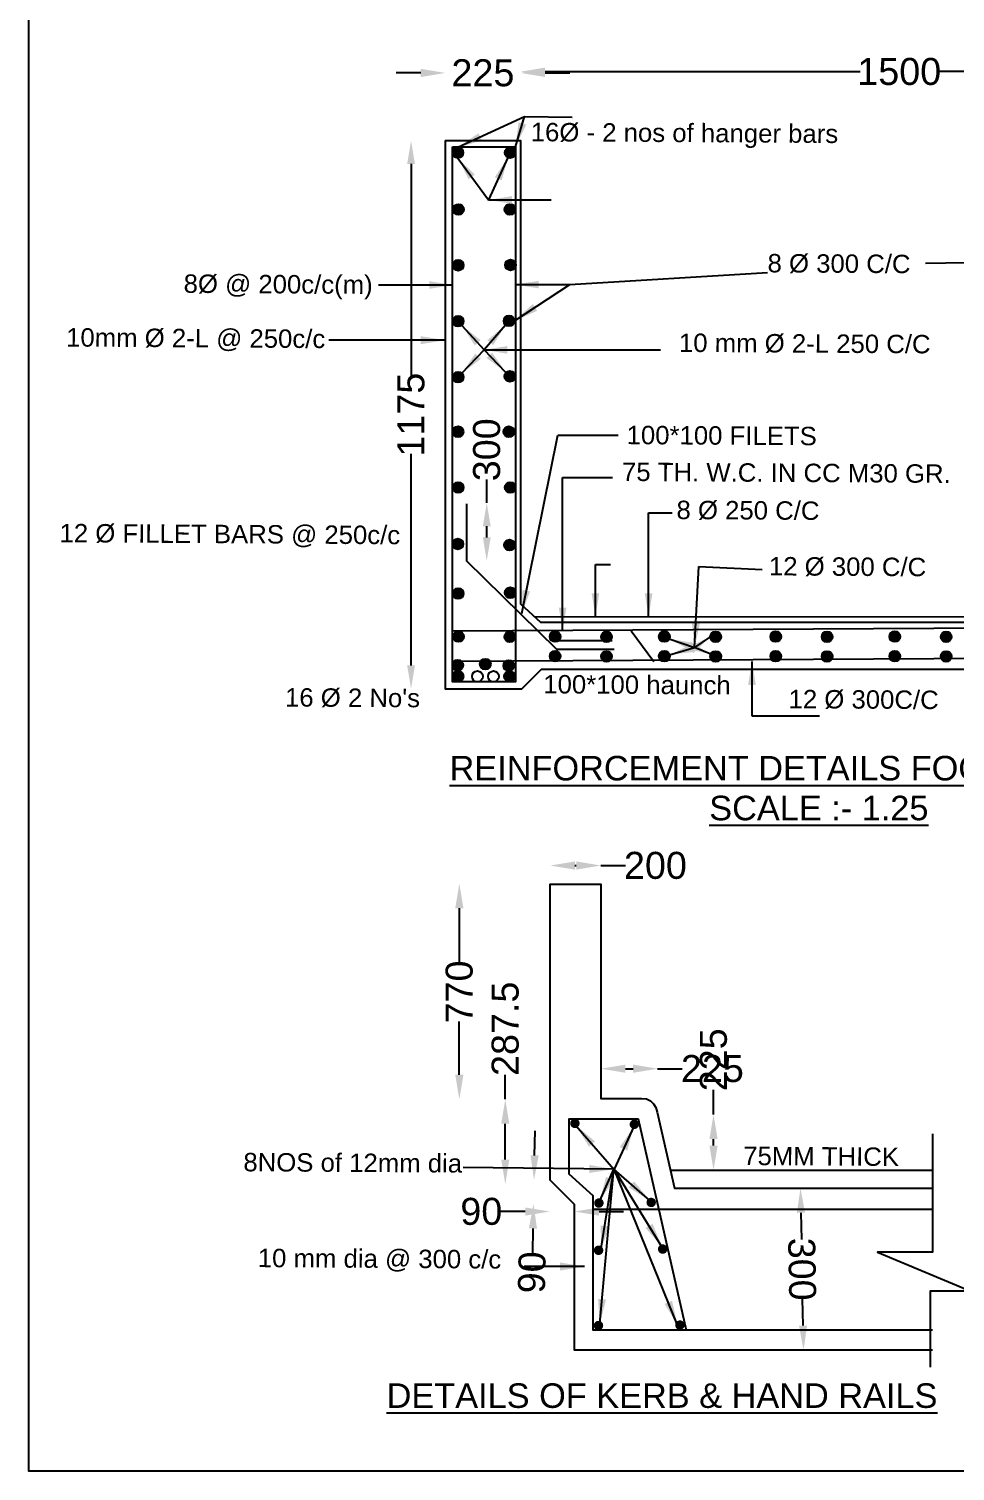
# Model space of a CAD drawing. Header units: millimetres. Extents: x 90526 to 106444, y 3945 to 14169.
# Drawn here: x 90539 to 94311, y 3945 to 9821 of the extents above; entities that cross this region are included whole.
import ezdxf

# ---------------------------------------------------------------- set-up
doc = ezdxf.new("R2010")
doc.units = ezdxf.units.MM
doc.header["$MEASUREMENT"] = 0
for name, color, linetype in [('DIMENSION', 7, 'Continuous'), ('DRAWING', 7, 'Continuous'), ('TEXT', 7, 'Continuous')]:
    doc.layers.add(name, color=color, linetype=linetype)
doc.styles.get("Standard").update_dxf_attribs({"font": 'arial.ttf'})
doc.dimstyles.get("Standard").update_dxf_attribs({"dimtxt": 110, "dimasz": 100, "dimexe": 0.18, "dimexo": 0.0625, "dimgap": 0.09, "dimtad": 0, "dimdec": 0, "dimzin": 0, "dimdsep": 46, "dimtxsty": 'Standard', "dimcen": 0.09, "dimse1": 1, "dimse2": 1, "dimadec": 0, "dimazin": 0, "dimtfac": 1, "dimtdec": 0, "dimtofl": 0, "dimtmove": 0, "dimatfit": 3, "dimfxl": 1, "dimtolj": 1, "dimtzin": 0, "dimarcsym": 0})

# ---------------------------------------------------------------- blocks, each defined once
blk = doc.blocks.new('*D24')
at = {"layer": 'Defpoints', "color": 0}
for p in [(92234.6, 9365.5), (92095.3, 7132.5), (92234.6, 7132.5)]:
    blk.add_point(p, dxfattribs=at)
at = {"layer": 'DRAWING', "color": 0, "lineweight": -2}
for p, q in [((92095.3, 9270.5), (92095.3, 8408.6)), ((92095.3, 7227.5), (92095.3, 8089.4))]:
    blk.add_line(p, q, dxfattribs=at)
at = {"layer": 'DRAWING', "color": 0}
for points in [[(92079.4, 9270.5), (92111.1, 9270.5), (92095.3, 9365.5)], [(92079.4, 7227.5), (92111.1, 7227.5), (92095.3, 7132.5)]]:
    blk.add_solid(points, dxfattribs=at)
at = {"layer": 'DRAWING', "color": 0, "insert": (92095.3, 8249), "char_height": 110, "attachment_point": 5, "rotation": 90}
blk.add_mtext('\\A1;1175', dxfattribs=at)
blk = doc.blocks.new('*D20')
at = {"layer": 'Defpoints', "color": 0}
for p in [(92392.5, 7889.7), (92403.6, 7889.7), (92394.9, 7653.7)]:
    blk.add_point(p, dxfattribs=at)
at = {"layer": 'DRAWING', "color": 0, "lineweight": -2}
for p, q in [((92403.6, 7889.7), (92403.6, 7984.7)), ((92403.6, 7748.7), (92403.6, 7794.7))]:
    blk.add_line(p, q, dxfattribs=at)
at = {"layer": 'DRAWING', "color": 0}
for points in [[(92387.8, 7794.7), (92419.5, 7794.7), (92403.6, 7889.7)], [(92387.8, 7748.7), (92419.5, 7748.7), (92403.6, 7653.7)]]:
    blk.add_solid(points, dxfattribs=at)
at = {"layer": 'DRAWING', "color": 0, "insert": (92403.6, 8106), "char_height": 110, "attachment_point": 5, "rotation": 90}
blk.add_mtext('\\A1;300', dxfattribs=at)
blk = doc.blocks.new('*D27')
at = {"layer": 'Defpoints', "color": 0}
for p in [(92541.5, 9646.6), (92541.5, 9365.5), (95582.6, 9388.4)]:
    blk.add_point(p, dxfattribs=at)
at = {"layer": 'DRAWING', "color": 0, "lineweight": -2}
for p, q in [((92641.5, 9646.6), (93924.7, 9646.6)), ((95482.6, 9646.6), (94242.6, 9646.6))]:
    blk.add_line(p, q, dxfattribs=at)
at = {"layer": 'DRAWING', "color": 0}
for points in [[(92641.5, 9663.2), (92641.5, 9629.9), (92541.5, 9646.6)], [(95482.6, 9663.2), (95482.6, 9629.9), (95582.6, 9646.6)]]:
    blk.add_solid(points, dxfattribs=at)
at = {"layer": 'DRAWING', "color": 0, "insert": (94083.6, 9646.6), "char_height": 110, "attachment_point": 5}
blk.add_mtext('\\A1;1500', dxfattribs=at)
blk = doc.blocks.new('*D23')
at = {"layer": 'Defpoints', "color": 0}
for p in [(92234.6, 9641.3), (92234.6, 9365.5), (92541.5, 9365.5)]:
    blk.add_point(p, dxfattribs=at)
at = {"layer": 'DRAWING', "color": 0, "lineweight": -2}
for p, q in [((92134.6, 9641.3), (92034.6, 9641.3)), ((92641.5, 9641.3), (92741.5, 9641.3))]:
    blk.add_line(p, q, dxfattribs=at)
at = {"layer": 'DRAWING', "color": 0}
for points in [[(92134.6, 9658), (92134.6, 9624.7), (92234.6, 9641.3)], [(92641.5, 9658), (92641.5, 9624.7), (92541.5, 9641.3)]]:
    blk.add_solid(points, dxfattribs=at)
at = {"layer": 'DRAWING', "color": 0, "insert": (92388, 9641.3), "char_height": 110, "attachment_point": 5}
blk.add_mtext('\\A1;225', dxfattribs=at)
blk = doc.blocks.new('*D39')
at = {"layer": 'Defpoints', "color": 0}
for p in [(93675.1, 5097.3), (93687.6, 4437.8), (93693.8, 4437.9)]:
    blk.add_point(p, dxfattribs=at)
at = {"layer": 'DIMENSION', "color": 0, "lineweight": -2}
for p, q in [((93683.2, 4997.4), (93685.3, 4889)), ((93691.9, 4537.9), (93689.9, 4646.3))]:
    blk.add_line(p, q, dxfattribs=at)
at = {"layer": 'DIMENSION', "color": 0}
for points in [[(93699.9, 4997.8), (93666.6, 4997.1), (93681.4, 5097.4)], [(93708.6, 4538.2), (93675.3, 4537.6), (93693.8, 4437.9)]]:
    blk.add_solid(points, dxfattribs=at)
at = {"layer": 'DIMENSION', "color": 0, "insert": (93687.6, 4767.7), "char_height": 110, "attachment_point": 5, "rotation": 271.08106}
blk.add_mtext('\\A1;300', dxfattribs=at)
blk = doc.blocks.new('*D40')
at = {"layer": 'Defpoints', "color": 0}
for p in [(92660.2, 5031.8), (92660.2, 5002.5), (92760.8, 5031.8)]:
    blk.add_point(p, dxfattribs=at)
at = {"layer": 'DIMENSION', "color": 0, "lineweight": -2}
for p, q in [((92560.2, 5002.5), (92460.2, 5002.5)), ((92860.8, 5002.5), (92960.8, 5002.5))]:
    blk.add_line(p, q, dxfattribs=at)
at = {"layer": 'DIMENSION', "color": 0}
for points in [[(92560.2, 5019.1), (92560.2, 4985.8), (92660.2, 5002.5)], [(92860.8, 5019.1), (92860.8, 4985.8), (92760.8, 5002.5)]]:
    blk.add_solid(points, dxfattribs=at)
at = {"layer": 'DIMENSION', "color": 0, "insert": (92381.5, 5002.5), "char_height": 110, "attachment_point": 5}
blk.add_mtext('\\A1;90', dxfattribs=at)
blk = doc.blocks.new('*D41')
at = {"layer": 'Defpoints', "color": 0}
for p in [(92662.4, 5129.7), (92594, 5033.3), (92660.2, 5031.8)]:
    blk.add_point(p, dxfattribs=at)
at = {"layer": 'DIMENSION', "color": 0, "lineweight": -2}
for p, q in [((92598.5, 5231.1), (92600.8, 5331.1)), ((92591.8, 4933.3), (92589.5, 4833.3))]:
    blk.add_line(p, q, dxfattribs=at)
at = {"layer": 'DIMENSION', "color": 0}
for points in [[(92581.8, 5231.5), (92615.2, 5230.8), (92596.2, 5131.2)], [(92575.1, 4933.7), (92608.4, 4932.9), (92594, 5033.3)]]:
    blk.add_solid(points, dxfattribs=at)
at = {"layer": 'DIMENSION', "color": 0, "insert": (92587.7, 4754.7), "char_height": 110, "attachment_point": 5, "rotation": 88.70183}
blk.add_mtext('\\A1;90', dxfattribs=at)
blk = doc.blocks.new('*D37')
at = {"layer": 'Defpoints', "color": 0}
for p in [(92463.5, 5460), (92479.1, 5460), (92463.5, 5114.1)]:
    blk.add_point(p, dxfattribs=at)
at = {"layer": 'DIMENSION', "color": 0, "lineweight": -2}
for p, q in [((92479.1, 5460), (92479.1, 5560)), ((92479.1, 5214.1), (92479.1, 5360))]:
    blk.add_line(p, q, dxfattribs=at)
at = {"layer": 'DIMENSION', "color": 0}
for points in [[(92462.4, 5360), (92495.7, 5360), (92479.1, 5460)], [(92462.4, 5214.1), (92495.7, 5214.1), (92479.1, 5114.1)]]:
    blk.add_solid(points, dxfattribs=at)
at = {"layer": 'DIMENSION', "color": 0, "insert": (92479.1, 5747), "char_height": 110, "attachment_point": 5, "rotation": 90}
blk.add_mtext('\\A1;287.5', dxfattribs=at)
blk = doc.blocks.new('*D42')
at = {"layer": 'Defpoints', "color": 0}
for p in [(92868.3, 5584.3), (93099.6, 5584.3), (93099.6, 5584.3)]:
    blk.add_point(p, dxfattribs=at)
at = {"layer": 'DIMENSION', "color": 0, "lineweight": -2}
for p, q in [((92968.3, 5584.3), (92999.6, 5584.3)), ((93099.6, 5584.3), (93199.6, 5584.3))]:
    blk.add_line(p, q, dxfattribs=at)
at = {"layer": 'DIMENSION', "color": 0}
for points in [[(92968.3, 5601), (92968.3, 5567.7), (92868.3, 5584.3)], [(92999.6, 5601), (92999.6, 5567.7), (93099.6, 5584.3)]]:
    blk.add_solid(points, dxfattribs=at)
at = {"layer": 'DIMENSION', "color": 0, "insert": (93322.6, 5584.3), "char_height": 110, "attachment_point": 5}
blk.add_mtext('\\A1;225', dxfattribs=at)
blk = doc.blocks.new('*D43')
at = {"layer": 'Defpoints', "color": 0}
for p in [(93327.3, 5397.8), (93329.2, 5397.8), (93329.2, 5170.9)]:
    blk.add_point(p, dxfattribs=at)
at = {"layer": 'DIMENSION', "color": 0, "lineweight": -2}
for p, q in [((93327.3, 5397.8), (93327.3, 5497.8)), ((93327.3, 5270.9), (93327.3, 5297.8))]:
    blk.add_line(p, q, dxfattribs=at)
at = {"layer": 'DIMENSION', "color": 0}
for points in [[(93310.6, 5297.8), (93343.9, 5297.8), (93327.3, 5397.8)], [(93310.6, 5270.9), (93343.9, 5270.9), (93327.3, 5170.9)]]:
    blk.add_solid(points, dxfattribs=at)
at = {"layer": 'DIMENSION', "color": 0, "insert": (93327.3, 5620.7), "char_height": 110, "attachment_point": 5, "rotation": 90}
blk.add_mtext('\\A1;225', dxfattribs=at)
blk = doc.blocks.new('*D38')
at = {"layer": 'Defpoints', "color": 0}
for p in [(92291.9, 6337.9), (92479.1, 6337.9), (92479.1, 5460)]:
    blk.add_point(p, dxfattribs=at)
at = {"layer": 'DIMENSION', "color": 0, "lineweight": -2}
for p, q in [((92291.9, 6237.9), (92291.9, 6018.1)), ((92291.9, 5560), (92291.9, 5776.2))]:
    blk.add_line(p, q, dxfattribs=at)
at = {"layer": 'DIMENSION', "color": 0}
for points in [[(92275.2, 6237.9), (92308.6, 6237.9), (92291.9, 6337.9)], [(92275.2, 5560), (92308.6, 5560), (92291.9, 5460)]]:
    blk.add_solid(points, dxfattribs=at)
at = {"layer": 'DIMENSION', "color": 0, "insert": (92291.9, 5897.1), "char_height": 110, "attachment_point": 5, "rotation": 90}
blk.add_mtext('\\A1;770', dxfattribs=at)
blk = doc.blocks.new('*D44')
at = {"layer": 'Defpoints', "color": 0}
for p in [(92868.3, 6412.1), (92662.4, 6336.7), (92868.3, 6336.7)]:
    blk.add_point(p, dxfattribs=at)
at = {"layer": 'DIMENSION', "color": 0, "lineweight": -2}
for p, q in [((92762.4, 6412.1), (92768.3, 6412.1)), ((92868.3, 6412.1), (92968.3, 6412.1))]:
    blk.add_line(p, q, dxfattribs=at)
at = {"layer": 'DIMENSION', "color": 0}
for points in [[(92762.4, 6428.8), (92762.4, 6395.4), (92662.4, 6412.1)], [(92768.3, 6428.8), (92768.3, 6395.4), (92868.3, 6412.1)]]:
    blk.add_solid(points, dxfattribs=at)
at = {"layer": 'DIMENSION', "color": 0, "insert": (93090.6, 6412.1), "char_height": 110, "attachment_point": 5}
blk.add_mtext('\\A1;200', dxfattribs=at)

msp = doc.modelspace()

# ---------------------------------------------------------------- hatches: boundary and pattern name
at = {"layer": 'DRAWING'}
h = msp.add_hatch(color=256, dxfattribs=at)
h.paths.add_polyline_path([(92308.2, 9316.5, 0.183648), (92302.7, 9331.1), (92269.8, 9331.1, 0.106401), (92265.2, 9323.1), (92265.2, 9310, 0.85914)])
h.paths.add_polyline_path([(92269.8, 9331.1), (92302.7, 9331.1, 0.449154)])
h = msp.add_hatch(color=256, dxfattribs=at)
h.paths.add_polyline_path([(92521, 9316.5, 0.183648), (92515.5, 9331.1), (92482.6, 9331.1, 0.106401), (92478, 9323.1), (92478, 9310, 0.85914)])
h.paths.add_polyline_path([(92482.6, 9331.1), (92515.5, 9331.1, 0.449154)])
h = msp.add_hatch(color=256, dxfattribs=at)
h.paths.add_polyline_path([(92310.4, 9085.1, 0.183648), (92304.9, 9099.7), (92272, 9099.7, 0.106401), (92267.4, 9091.7), (92267.4, 9078.6, 0.85914)])
h.paths.add_polyline_path([(92272, 9099.7), (92304.9, 9099.7, 0.449154)])
h = msp.add_hatch(color=256, dxfattribs=at)
h.paths.add_polyline_path([(92519.9, 9085.1, 0.183648), (92514.3, 9099.7), (92481.4, 9099.7, 0.106401), (92476.9, 9091.7), (92476.9, 9078.6, 0.85914)])
h.paths.add_polyline_path([(92481.4, 9099.7), (92514.3, 9099.7, 0.449154)])
h = msp.add_hatch(color=256, dxfattribs=at)
h.paths.add_polyline_path([(92309.3, 8857.7, 0.183648), (92303.8, 8872.3), (92270.9, 8872.3, 0.106401), (92266.3, 8864.2), (92266.3, 8851.1, 0.85914)])
h.paths.add_polyline_path([(92270.9, 8872.3), (92303.8, 8872.3, 0.449154)])
h = msp.add_hatch(color=256, dxfattribs=at)
h.paths.add_polyline_path([(92522.1, 8858.8, 0.183648), (92516.6, 8873.4), (92483.7, 8873.4, 0.106401), (92479.1, 8865.4), (92479.1, 8852.2, 0.85914)])
h.paths.add_polyline_path([(92483.7, 8873.4), (92516.6, 8873.4, 0.449154)])
h = msp.add_hatch(color=256, dxfattribs=at)
h.paths.add_polyline_path([(92309.3, 8629.9, 0.183648), (92303.8, 8644.5), (92270.9, 8644.5, 0.106401), (92266.3, 8636.5), (92266.3, 8623.3, 0.85914)])
h.paths.add_polyline_path([(92270.9, 8644.5), (92303.8, 8644.5, 0.449154)])
h = msp.add_hatch(color=256, dxfattribs=at)
h.paths.add_polyline_path([(92516.6, 8631, 0.183648), (92511, 8645.6), (92478.1, 8645.6, 0.106401), (92473.6, 8637.6), (92473.6, 8624.4, 0.85914)])
h.paths.add_polyline_path([(92478.1, 8645.6), (92511, 8645.6, 0.449154)])
h = msp.add_hatch(color=256, dxfattribs=at)
h.paths.add_polyline_path([(92309.3, 8401.8, 0.183648), (92303.8, 8416.5), (92270.9, 8416.5, 0.106401), (92266.3, 8408.4), (92266.3, 8395.3, 0.85914)])
h.paths.add_polyline_path([(92270.9, 8416.5), (92303.8, 8416.5, 0.449154)])
h = msp.add_hatch(color=256, dxfattribs=at)
h.paths.add_polyline_path([(92519.9, 8405.2, 0.183648), (92514.3, 8419.8), (92481.4, 8419.8, 0.106401), (92476.9, 8411.7), (92476.9, 8398.6, 0.85914)])
h.paths.add_polyline_path([(92481.4, 8419.8), (92514.3, 8419.8, 0.449154)])
h = msp.add_hatch(color=256, dxfattribs=at)
h.paths.add_polyline_path([(92308.6, 8179.7, 0.183648), (92303, 8194.3), (92270.1, 8194.3, 0.106401), (92265.6, 8186.2), (92265.6, 8173.1, 0.85914)])
h.paths.add_polyline_path([(92270.1, 8194.3), (92303, 8194.3, 0.449154)])
h = msp.add_hatch(color=256, dxfattribs=at)
h.paths.add_polyline_path([(92515.7, 8179.7, 0.183648), (92510.2, 8194.3), (92477.3, 8194.3, 0.106401), (92472.7, 8186.2), (92472.7, 8173.1, 0.85914)])
h.paths.add_polyline_path([(92477.3, 8194.3), (92510.2, 8194.3, 0.449154)])
h = msp.add_hatch(color=256, dxfattribs=at)
h.paths.add_polyline_path([(92309.3, 7952.3, 0.183648), (92303.7, 7966.9), (92270.8, 7966.9, 0.106401), (92266.3, 7958.8), (92266.3, 7945.7, 0.85914)])
h.paths.add_polyline_path([(92270.8, 7966.9), (92303.7, 7966.9, 0.449154)])
h = msp.add_hatch(color=256, dxfattribs=at)
h.paths.add_polyline_path([(92521.3, 7952.3, 0.183648), (92515.7, 7966.9), (92482.8, 7966.9, 0.106401), (92478.3, 7958.8), (92478.3, 7945.7, 0.85914)])
h.paths.add_polyline_path([(92482.8, 7966.9), (92515.7, 7966.9, 0.449154)])
h = msp.add_hatch(color=256, dxfattribs=at)
h.paths.add_polyline_path([(92307.9, 7722.1, 0.183648), (92302.4, 7736.7), (92269.5, 7736.7, 0.106401), (92264.9, 7728.6), (92264.9, 7715.5, 0.85914)])
h.paths.add_polyline_path([(92269.5, 7736.7), (92302.4, 7736.7, 0.449154)])
h = msp.add_hatch(color=256, dxfattribs=at)
h.paths.add_polyline_path([(92518.5, 7717.9, 0.183648), (92512.9, 7732.5), (92480, 7732.5, 0.106401), (92475.5, 7724.4), (92475.5, 7711.3, 0.85914)])
h.paths.add_polyline_path([(92480, 7732.5), (92512.9, 7732.5, 0.449154)])
h = msp.add_hatch(color=256, dxfattribs=at)
h.paths.add_polyline_path([(92309.3, 7520.3, 0.183648), (92303.8, 7534.9), (92270.9, 7534.9, 0.106401), (92266.3, 7526.9), (92266.3, 7513.7, 0.85914)])
h.paths.add_polyline_path([(92270.9, 7534.9), (92303.8, 7534.9, 0.449154)])
h = msp.add_hatch(color=256, dxfattribs=at)
h.paths.add_polyline_path([(92521.3, 7523.7, 0.183648), (92515.7, 7538.4), (92482.8, 7538.4, 0.106401), (92478.3, 7530.3), (92478.3, 7517.2, 0.85914)])
h.paths.add_polyline_path([(92482.8, 7538.4), (92515.7, 7538.4, 0.449154)])
h = msp.add_hatch(color=256, dxfattribs=at)
h.paths.add_polyline_path([(92310.5, 7345, 0.183648), (92304.9, 7359.6), (92272.1, 7359.6, 0.106401), (92267.5, 7351.5), (92267.5, 7338.4, 0.85914)])
h.paths.add_polyline_path([(92272.1, 7359.6), (92304.9, 7359.6, 0.449154)])
h = msp.add_hatch(color=256, dxfattribs=at)
h.paths.add_polyline_path([(92519.6, 7344.1, 0.183648), (92514.1, 7358.7), (92481.2, 7358.7, 0.106401), (92476.6, 7350.6), (92476.6, 7337.5, 0.85914)])
h.paths.add_polyline_path([(92481.2, 7358.7), (92514.1, 7358.7, 0.449154)])
h = msp.add_hatch(color=256, dxfattribs=at)
h.paths.add_polyline_path([(92704.2, 7345, 0.183648), (92698.6, 7359.6), (92665.7, 7359.6, 0.106401), (92661.2, 7351.5), (92661.2, 7338.4, 0.85914)])
h.paths.add_polyline_path([(92665.7, 7359.6), (92698.6, 7359.6, 0.449154)])
h = msp.add_hatch(color=256, dxfattribs=at)
h.paths.add_polyline_path([(92913.3, 7344.1, 0.183648), (92907.7, 7358.7), (92874.8, 7358.7, 0.106401), (92870.3, 7350.6), (92870.3, 7337.5, 0.85914)])
h.paths.add_polyline_path([(92874.8, 7358.7), (92907.7, 7358.7, 0.449154)])
h = msp.add_hatch(color=256, dxfattribs=at)
h.paths.add_polyline_path([(93149.1, 7345, 0.183648), (93143.5, 7359.6), (93110.6, 7359.6, 0.106401), (93106.1, 7351.5), (93106.1, 7338.4, 0.85914)])
h.paths.add_polyline_path([(93110.6, 7359.6), (93143.5, 7359.6, 0.449154)])
h = msp.add_hatch(color=256, dxfattribs=at)
h.paths.add_polyline_path([(93358.2, 7344.1, 0.183648), (93352.6, 7358.7), (93319.7, 7358.7, 0.106401), (93315.2, 7350.6), (93315.2, 7337.5, 0.85914)])
h.paths.add_polyline_path([(93319.7, 7358.7), (93352.6, 7358.7, 0.449154)])
h = msp.add_hatch(color=256, dxfattribs=at)
h.paths.add_polyline_path([(93602.7, 7345, 0.183648), (93597.1, 7359.6), (93564.2, 7359.6, 0.106401), (93559.7, 7351.5), (93559.7, 7338.4, 0.85914)])
h.paths.add_polyline_path([(93564.2, 7359.6), (93597.1, 7359.6, 0.449154)])
h = msp.add_hatch(color=256, dxfattribs=at)
h.paths.add_polyline_path([(93811.8, 7344.1, 0.183648), (93806.2, 7358.7), (93773.3, 7358.7, 0.106401), (93768.8, 7350.6), (93768.8, 7337.5, 0.85914)])
h.paths.add_polyline_path([(93773.3, 7358.7), (93806.2, 7358.7, 0.449154)])
h = msp.add_hatch(color=256, dxfattribs=at)
h.paths.add_polyline_path([(94087.6, 7345, 0.183648), (94082, 7359.6), (94049.1, 7359.6, 0.106401), (94044.5, 7351.5), (94044.5, 7338.4, 0.85914)])
h.paths.add_polyline_path([(94049.1, 7359.6), (94082, 7359.6, 0.449154)])
h = msp.add_hatch(color=256, dxfattribs=at)
h.paths.add_polyline_path([(94296.7, 7344.1, 0.183648), (94291.1, 7358.7), (94258.2, 7358.7, 0.106401), (94253.7, 7350.6), (94253.7, 7337.5, 0.85914)])
h.paths.add_polyline_path([(94258.2, 7358.7), (94291.1, 7358.7, 0.449154)])
h = msp.add_hatch(color=256, dxfattribs=at)
h.paths.add_polyline_path([(92704.2, 7265, 0.183648), (92698.6, 7279.7), (92665.7, 7279.7, 0.106401), (92661.2, 7271.6), (92661.2, 7258.5, 0.85914)])
h.paths.add_polyline_path([(92665.7, 7279.7), (92698.6, 7279.7, 0.449154)])
h = msp.add_hatch(color=256, dxfattribs=at)
h.paths.add_polyline_path([(93149.1, 7265, 0.183648), (93143.5, 7279.7), (93110.6, 7279.7, 0.106401), (93106.1, 7271.6), (93106.1, 7258.5, 0.85914)])
h.paths.add_polyline_path([(93110.6, 7279.7), (93143.5, 7279.7, 0.449154)])
h = msp.add_hatch(color=256, dxfattribs=at)
h.paths.add_polyline_path([(93602.7, 7265, 0.183648), (93597.1, 7279.7), (93564.2, 7279.7, 0.106401), (93559.7, 7271.6), (93559.7, 7258.5, 0.85914)])
h.paths.add_polyline_path([(93564.2, 7279.7), (93597.1, 7279.7, 0.449154)])
h = msp.add_hatch(color=256, dxfattribs=at)
h.paths.add_polyline_path([(94087.6, 7265, 0.183648), (94082, 7279.7), (94049.1, 7279.7, 0.106401), (94044.5, 7271.6), (94044.5, 7258.5, 0.85914)])
h.paths.add_polyline_path([(94049.1, 7279.7), (94082, 7279.7, 0.449154)])
h = msp.add_hatch(color=256, dxfattribs=at)
h.paths.add_polyline_path([(92264.5, 7221.9, 0.85914), (92307.5, 7228.4, 0.186928), (92301.7, 7243.3), (92269, 7243.1, 0.106793), (92264.5, 7235)])
h.paths.add_polyline_path([(92301.7, 7243.3, 0.444884), (92269, 7243.1)])
h = msp.add_hatch(color=256, dxfattribs=at)
h.paths.add_polyline_path([(92416.9, 7243.9, 0.576652), (92378.8, 7243.7)])
h.paths.add_polyline_path([(92378.8, 7243.7, 0.130503), (92375.9, 7232.8, 1), (92419.9, 7232.8, 0.133335), (92416.9, 7243.9)])
for points in [[(92493.3, 7204.6, -0.034559), (92496.4, 7204.8, 0.374296), (92515.3, 7226.6, 0.23987), (92506.3, 7244.4), (92480.2, 7244.2, 0.236928), (92471.3, 7226.6, 0.414214)], [(92506.3, 7244.4, 0.328437), (92480.2, 7244.2)], [(92308.5, 7182.8, 1), (92264.5, 7182.8, 0.374296), (92283.4, 7161), (92289.5, 7161, 0.374296)], [(92474.4, 7182.8, 0.374296), (92493.3, 7161), (92499.4, 7161, 0.374296), (92518.4, 7182.8, 0.414214), (92496.4, 7204.8, -0.034559), (92493.3, 7204.6, 0.374296)]]:
    msp.add_hatch(color=256, dxfattribs=at).paths.add_polyline_path(points)
h = msp.add_hatch(color=256, dxfattribs=at)
h.paths.add_polyline_path([(92913.3, 7264.2, 0.183648), (92907.7, 7278.8), (92874.8, 7278.8, 0.106401), (92870.3, 7270.7), (92870.3, 7257.6, 0.85914)])
h.paths.add_polyline_path([(92874.8, 7278.8), (92907.7, 7278.8, 0.449154)])
h = msp.add_hatch(color=256, dxfattribs=at)
h.paths.add_polyline_path([(93358.2, 7264.2, 0.183648), (93352.6, 7278.8), (93319.7, 7278.8, 0.106401), (93315.2, 7270.7), (93315.2, 7257.6, 0.85914)])
h.paths.add_polyline_path([(93319.7, 7278.8), (93352.6, 7278.8, 0.449154)])
h = msp.add_hatch(color=256, dxfattribs=at)
h.paths.add_polyline_path([(93811.8, 7264.2, 0.183648), (93806.2, 7278.8), (93773.3, 7278.8, 0.106401), (93768.8, 7270.7), (93768.8, 7257.6, 0.85914)])
h.paths.add_polyline_path([(93773.3, 7278.8), (93806.2, 7278.8, 0.449154)])
h = msp.add_hatch(color=256, dxfattribs=at)
h.paths.add_polyline_path([(94296.7, 7264.2, 0.183648), (94291.1, 7278.8), (94258.2, 7278.8, 0.106401), (94253.7, 7270.7), (94253.7, 7257.6, 0.85914)])
h.paths.add_polyline_path([(94258.2, 7278.8), (94291.1, 7278.8, 0.449154)])

# ---------------------------------------------------------------- linework, layer by layer
for points in [[(92234.6, 9365.5), (92541.5, 9365.5), (92541.5, 7477.9), (92622.1, 7403.6), (95505.4, 7403.6)], [(92234.6, 9365.5), (92234.6, 7132.5), (92546.6, 7132.5), (92626.5, 7212.2), (95510.3, 7212.2)], [(95181.1, 8880.9), (94190.5, 8864.6)], [(92741.4, 8779.1), (93547.1, 8828.9)], [(92689.6, 8513.1), (93111.2, 8513.1)], [(92321.7, 7885.3), (92321.7, 7653.7), (92687.3, 7293.1), (92922, 7293.1)], [(92596.8, 7426.9), (95532.5, 7425.8)], [(92991.3, 7367.9), (93084.2, 7243)], [(92685.7, 7329.2), (92914.8, 7329.2)], [(93483.9, 7022.6), (93759.2, 7022.6)], [(94218.8, 4437.8), (92760.8, 4437.8), (92760.8, 5031.8), (92662.4, 5129.7), (92662.4, 6336.7), (92868.3, 6336.7), (92868.3, 5462.5), (93034.4, 5462.5), (93054.6, 5461.8), (93070.2, 5453.1), (93082.1, 5440.6), (93092.7, 5426.8), (93097.7, 5407.4), (93168.6, 5097.3), (94216.8, 5097.3)], [(94218.8, 4518.9), (92836.8, 4518.9), (92836.8, 5066.5), (92739.5, 5155.4), (92739.5, 5380.7), (93020.9, 5380.7), (93215.4, 4518.9)], [(93151.8, 5170.9), (94216.8, 5170.9)], [(92836.8, 5012.8), (94216.8, 5012.8)]]:
    msp.add_lwpolyline(points, dxfattribs=at)
for points in [[(92264.5, 9340.2), (92520.1, 9340.2), (92520.1, 7161), (92264.5, 7161)], [(92264.5, 7367.9), (95939.4, 7388.3), (95939.4, 7263.5), (92264.5, 7243)]]:
    msp.add_lwpolyline(points, close=True, dxfattribs=at)
at = {"layer": 'DRAWING', "const_width": 19.2}
for points in [[(92753.2, 5361.7, 1), (92772.3, 5361.7, 1)], [(92995.3, 5357.9, 1), (93014.4, 5357.9, 1)], [(92850.8, 5037, 1), (92870, 5037, 1)], [(93063.8, 5039.5, 1), (93082.9, 5039.5, 1)], [(92849.5, 4844.6, 1), (92868.7, 4844.6, 1)], [(93110.6, 4849.6, 1), (93129.8, 4849.6, 1)], [(92849, 4537.9, 1), (92868.2, 4537.9, 1)], [(93180.8, 4539.9, 1), (93199.9, 4539.9, 1)]]:
    msp.add_lwpolyline(points, format="xyb", close=True, dxfattribs=at)
at = {"layer": 'DRAWING'}
for centre in [(92286.2, 9316.5), (92499, 9316.5), (92288.4, 9085.1), (92497.9, 9085.1), (92287.3, 8857.7), (92500.1, 8858.8), (92287.3, 8629.9), (92494.6, 8631), (92287.3, 8401.8), (92497.9, 8405.2), (92286.6, 8179.7), (92493.7, 8179.7), (92287.3, 7952.3), (92499.3, 7952.3), (92285.9, 7722.1), (92496.5, 7717.9), (92287.3, 7520.3), (92499.3, 7523.7), (92288.5, 7345), (92497.6, 7344.1), (92682.2, 7345), (92891.3, 7344.1), (93127.1, 7345), (93336.2, 7344.1), (93580.7, 7345), (93789.8, 7344.1), (94065.6, 7345), (94274.7, 7344.1), (92682.2, 7265), (93127.1, 7265), (93580.7, 7265), (94065.6, 7265), (92285.5, 7228.4), (92397.9, 7232.8), (92493.3, 7226.6), (92891.3, 7264.2), (93336.2, 7264.2), (93789.8, 7264.2), (94274.7, 7264.2), (92286.5, 7182.8), (92365.6, 7182.8), (92431, 7182.8), (92496.4, 7182.8)]:
    msp.add_circle(centre, 22, dxfattribs=at)
at = {"layer": 'TEXT'}
msp.add_lwpolyline([(90538.7, 14169.2), (106444.1, 14169.2), (106444.1, 3944.7), (90538.7, 3944.7)], close=True, dxfattribs=at)
msp.add_lwpolyline([(94219.1, 5319.6), (94219.1, 4837.1), (93995.1, 4837.1), (94375.1, 4678.7), (94209, 4678.7), (94209, 4368.5)], dxfattribs=at)

# ---------------------------------------------------------------- texts
at = {"layer": 'DRAWING'}
for s, height, p in [('16Ø - 2 nos of hanger bars', 75.002, (92582.6, 9363.3)), ('8 Ø 300 C/C', 75.002, (93547.1, 8828.9)), ('8Ø @ 200c/c(m)', 75.002, (91168.9, 8745.6)), ('10mm Ø 2-L @ 250c/c ', 75.002, (90690.2, 8526.7)), ('10 mm Ø 2-L 250 C/C', 75.002, (93186.3, 8504.9)), ('100*100 FILETS', 75.002, (92973.1, 8129)), ('75 TH. W.C. IN CC M30 GR.', 75.002, (92954.3, 7979)), ('8 Ø 250 C/C', 75.002, (93176.2, 7823.7)), ('12 Ø FILLET BARS @ 250c/c ', 75.002, (90663.4, 7729.4)), ('12 Ø 300 C/C', 75.002, (93552.7, 7594.4)), ('100*100 haunch', 75.002, (92633.7, 7113.7)), ("16 Ø 2 No's", 75.002, (91581.8, 7060.1)), ('12 Ø 300C/C', 75.002, (93632.7, 7053.2)), ('8NOS of 12mm dia ', 75.002, (91412.2, 5166.5)), ('75MM THICK', 75, (93448, 5191.8)), ('10 mm dia @ 300 c/c', 75.002, (91470.9, 4776))]:
    msp.add_text(s, height=height, rotation=359.65712, dxfattribs=at).set_placement(p)
at = {"layer": 'TEXT'}
for s, p in [('%%UREINFORCEMENT DETAILS FOOT BRIDGE SLAB', (92252.2, 6758.9)), ('%%USCALE :- 1.25', (93309.8, 6596.5)), ('%%UDETAILS OF KERB & HAND RAILS', (91995.9, 4202.5))]:
    msp.add_text(s, height=100, dxfattribs=at).set_placement(p)

# ---------------------------------------------------------------- dimensions: what is measured, and where the dimension line sits
at = {"layer": 'DIMENSION'}
for p1, p2, distance, text, picture, middle in [((92662.4, 6336.7), (92868.3, 6336.7), 75.4, '200', '*D44', (93090.6, 6412.1)), ((92463.5, 5114.1), (92463.5, 5460), -15.6, '287.5', '*D37', (92479.1, 5747)), ((93329.2, 5170.9), (93329.2, 5397.8), 1.9, '225', '*D43', (93327.3, 5620.7)), ((92868.3, 5584.3), (93099.6, 5584.3), 0, '225', '*D42', (93322.6, 5584.3)), ((92662.4, 5129.7), (92660.2, 5031.8), -66.2, '90', '*D41', (92587.7, 4754.7)), ((92760.8, 5031.8), (92660.2, 5031.8), 29.3, '90', '*D40', (92381.5, 5002.5)), ((93675.1, 5097.3), (93687.6, 4437.8), 6.2, '300', '*D39', (93687.6, 4767.7))]:
    dim = msp.add_aligned_dim(p1=p1, p2=p2, distance=distance, text=text, dimstyle='Standard', dxfattribs=at)
    dim.commit()
    dim.dimension.update_dxf_attribs({"geometry": picture, "text_midpoint": middle})
dim = msp.add_linear_dim(base=(92291.9, 6337.9), p1=(92479.1, 5460), p2=(92479.1, 6337.9), angle=90, text='770', dimstyle='Standard', dxfattribs=at)
dim.commit()
dim.dimension.update_dxf_attribs({"geometry": '*D38', "text_midpoint": (92291.9, 5897.1), "dimtype": 161})
at = {"layer": 'DRAWING'}
dim = msp.add_linear_dim(base=(92234.6, 9641.3), p1=(92541.5, 9365.5), p2=(92234.6, 9365.5), text='225', dimstyle='Standard', dxfattribs=at)
dim.commit()
dim.dimension.update_dxf_attribs({"geometry": '*D23', "text_midpoint": (92388, 9641.3)})
dim = msp.add_linear_dim(base=(92541.5, 9646.6), p1=(95582.6, 9388.4), p2=(92541.5, 9365.5), text='1500', dimstyle='Standard', dxfattribs=at)
dim.commit()
dim.dimension.update_dxf_attribs({"geometry": '*D27', "text_midpoint": (94083.6, 9646.6), "dimtype": 160})
for base, p1, p2, text, picture, middle in [((92095.3, 7132.5), (92234.6, 9365.5), (92234.6, 7132.5), '1175', '*D24', (92095.3, 8249)), ((92403.6, 7889.7), (92394.9, 7653.7), (92392.5, 7889.7), '300', '*D20', (92403.6, 8106))]:
    dim = msp.add_linear_dim(base=base, p1=p1, p2=p2, angle=90, text=text, dimstyle='Standard', override={"dimasz": 95, "dimfxl": 2000, "dimarcsym": 1}, dxfattribs=at)
    dim.commit()
    dim.dimension.update_dxf_attribs({"geometry": picture, "text_midpoint": middle})

# ---------------------------------------------------------------- leaders
for points, override in [([(92286.2, 9338.5), (92558, 9464.4)], {"dimgap": 0.09, "dimtad": 0}), ([(92520.1, 9340.2), (92558, 9464.4), (92751.4, 9461.5)], {"dimgap": 0.09, "dimtad": 0}), ([(92286.2, 9294.5), (92410.9, 9123.8)], {"dimasz": 95, "dimgap": 0.09, "dimtad": 0, "dimfxl": 2000, "dimarcsym": 1}), ([(92489.9, 9296.5), (92410.9, 9123.8)], {"dimasz": 95, "dimgap": 0.09, "dimtad": 0, "dimfxl": 2000, "dimarcsym": 1}), ([(92410.9, 9123.8), (92666.1, 9123.8)], {"dimasz": 95, "dimgap": 0.09, "dimtad": 0, "dimfxl": 2000, "dimarcsym": 1}), ([(92264.5, 8777.3), (91963.4, 8777.3)], {"dimasz": 95, "dimgap": 0.09, "dimtad": 0, "dimfxl": 2000, "dimarcsym": 1}), ([(92516.6, 8631), (92741.4, 8779.1)], {"dimgap": 0.09, "dimtad": 0}), ([(92520.1, 8779.1), (92741.4, 8779.1)], {"dimasz": 95, "dimgap": 0.09, "dimtad": 0, "dimfxl": 2000, "dimarcsym": 1}), ([(92302.7, 8612.1), (92392.7, 8513.1)], {"dimasz": 95, "dimgap": 0.09, "dimtad": 0, "dimfxl": 2000, "dimarcsym": 1}), ([(92480.2, 8614.4), (92392.7, 8513.1)], {"dimasz": 95, "dimgap": 0.09, "dimtad": 0, "dimfxl": 2000, "dimarcsym": 1}), ([(92234.6, 8552.5), (91760.1, 8552.5)], {"dimgap": 0.09, "dimtad": 0}), ([(92392.7, 8513.1), (92689.6, 8513.1)], {"dimasz": 95, "dimgap": 0.09, "dimtad": 0, "dimfxl": 2000, "dimarcsym": 1}), ([(92302.5, 8417.8), (92392.7, 8513.1)], {"dimasz": 95, "dimgap": 0.09, "dimtad": 0, "dimfxl": 2000, "dimarcsym": 1}), ([(92480.4, 8422.5), (92392.7, 8513.1)], {"dimasz": 95, "dimgap": 0.09, "dimtad": 0, "dimfxl": 2000, "dimarcsym": 1}), ([(92546, 7438.9), (92692.6, 8165.3), (92938.6, 8165.3)], {"dimasz": 95, "dimgap": 0.09, "dimtad": 0, "dimfxl": 2000, "dimarcsym": 1}), ([(92712.6, 7367.9), (92712.6, 7993.2), (92915.5, 7993.2)], {"dimasz": 95, "dimgap": 0.09, "dimtad": 0, "dimfxl": 2000, "dimarcsym": 1}), ([(93062.8, 7426.7), (93062.8, 7849.2), (93159.4, 7849.2)], {"dimasz": 95, "dimgap": 0.09, "dimtad": 0, "dimfxl": 2000, "dimarcsym": 1}), ([(92846.3, 7426.8), (92846.3, 7639.3), (92907.4, 7639.3)], {"dimasz": 95, "dimgap": 0.09, "dimtad": 0, "dimfxl": 2000, "dimarcsym": 1}), ([(93250.2, 7300.2), (93267.8, 7631), (93525.5, 7618.9)], {"dimgap": 0.09, "dimtad": 0}), ([(93147, 7335.7), (93250.2, 7300.2)], {"dimasz": 95, "dimgap": 0.09, "dimtad": 0, "dimfxl": 2000, "dimarcsym": 1}), ([(93148.2, 7271.1), (93250.2, 7300.2)], {"dimasz": 95, "dimgap": 0.09, "dimtad": 0, "dimfxl": 2000, "dimarcsym": 1}), ([(93315.9, 7272.7), (93250.2, 7300.2)], {"dimasz": 95, "dimgap": 0.09, "dimtad": 0, "dimfxl": 2000, "dimarcsym": 1}), ([(93314.2, 7344.1), (93250.2, 7300.2)], {"dimasz": 95, "dimgap": 0.09, "dimtad": 0, "dimfxl": 2000, "dimarcsym": 1}), ([(93483.9, 7243), (93483.9, 7022.6)], {"dimasz": 95, "dimgap": 0.09, "dimtad": 0, "dimfxl": 2000, "dimarcsym": 1})]:
    msp.add_leader(points, dimstyle='Standard', override=override, dxfattribs=at)
at = {"layer": 'TEXT'}
for points in [[(92767.1, 5353.2), (92920.9, 5174.9)], [(93002.6, 5348.6), (92922.7, 5174.9)], [(92920.9, 5174.9), (92307.8, 5182)], [(92864.2, 4545.7), (92920.9, 5174.9), (92922.7, 5174.9)], [(92864.5, 5045.6), (92920.9, 5174.9)], [(92868.7, 4844.6), (92920.9, 5174.9)], [(93068.3, 5047.7), (92920.9, 5174.9)], [(93180.8, 4539.9), (92922.7, 5174.9)], [(93117.3, 4858.8), (92922.7, 5174.9)], [(92802, 4778.5), (92555.8, 4778.5)]]:
    msp.add_leader(points, dimstyle='Standard', override={"dimgap": 0.09, "dimtad": 0}, dxfattribs=at)

doc.saveas('drawing.dxf')
